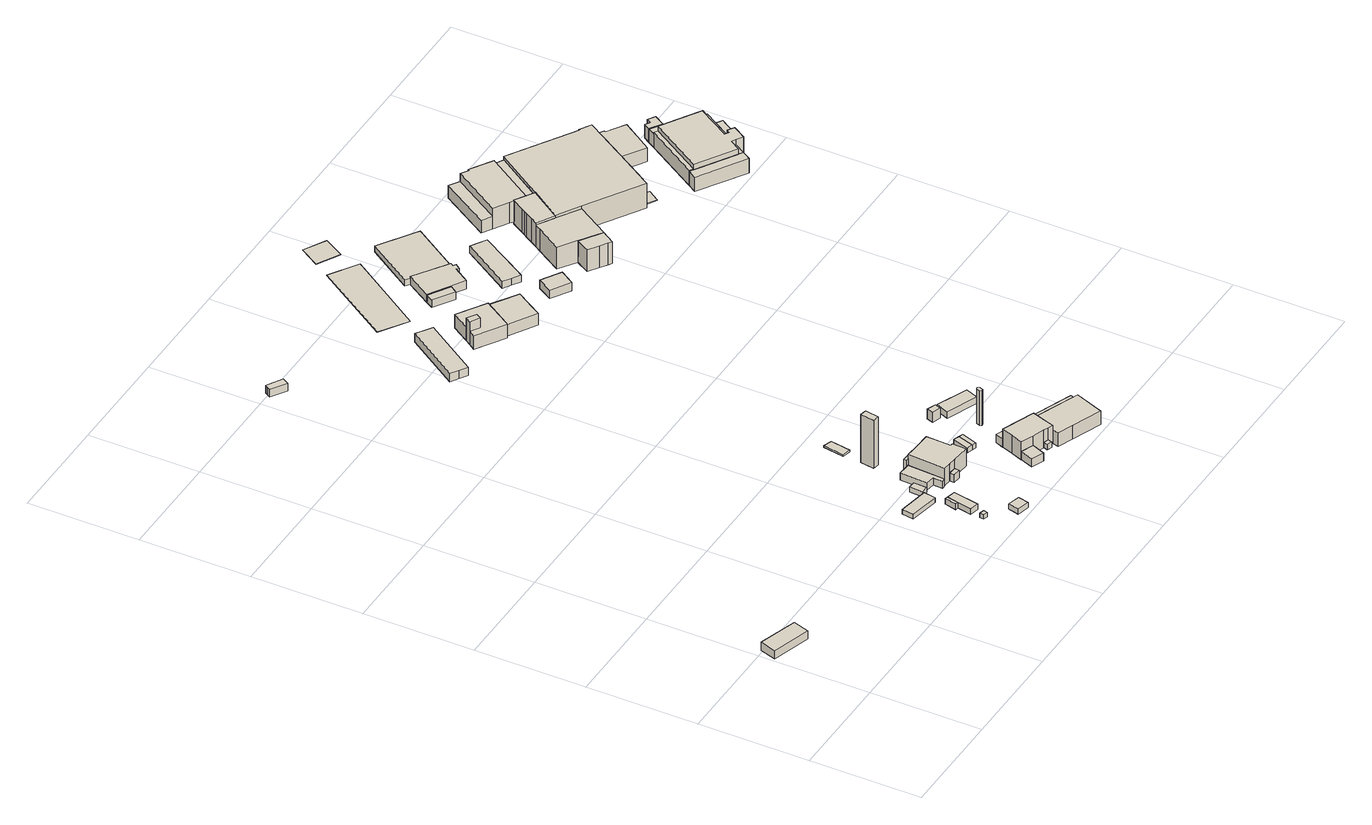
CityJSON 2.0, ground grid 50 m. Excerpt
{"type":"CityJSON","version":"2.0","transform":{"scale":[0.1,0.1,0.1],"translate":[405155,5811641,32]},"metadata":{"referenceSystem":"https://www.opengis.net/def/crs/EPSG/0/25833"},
"CityObjects":{
"building1":{"type":"Building","attributes":{"Gemeindeschluessel":"11000009","BezugspunktDach":"2200","function":"31001_2000","measuredHeight":4.16,"storeysAboveGround":1},"address":[{"country":"Germany","locality":"Berlin","thoroughfareNumber":"11 (13)","thoroughfareName":"Birkenstraße"}],"geometry":[{"type":"Solid","lod":"1","boundaries":[[[[0,1,2,3]],[[4,5,6,7]],[[4,7,3,2]],[[5,4,2,1]],[[6,5,1,0]],[[7,6,0,3]]]]}]},
"building2":{"type":"Building","attributes":{"Gemeindeschluessel":"11000009","BezugspunktDach":"2200","function":"31001_2000","measuredHeight":2.1,"storeysAboveGround":1},"address":[{"country":"Germany","locality":"Berlin","thoroughfareNumber":"25 (8)","thoroughfareName":"Birkenstraße"}],"geometry":[{"type":"Solid","lod":"1","boundaries":[[[[8,9,10,11]],[[12,13,14,15]],[[12,15,11,10]],[[13,12,10,9]],[[14,13,9,8]],[[15,14,8,11]]]]}]},
"building3":{"type":"Building","attributes":{"Gemeindeschluessel":"11000009","BezugspunktDach":"2200","function":"31001_2000","measuredHeight":2.25,"storeysAboveGround":1},"address":[{"country":"Germany","locality":"Berlin","thoroughfareNumber":"25 (9)","thoroughfareName":"Birkenstraße"}],"geometry":[{"type":"Solid","lod":"1","boundaries":[[[[16,17,18,19]],[[20,21,22,23]],[[20,23,19,18]],[[21,20,18,17]],[[22,21,17,16]],[[23,22,16,19]]]]}]},
"building4":{"type":"Building","attributes":{"Gemeindeschluessel":"11000009","BezugspunktDach":"2200","function":"51009_1610","measuredHeight":2.83,"storeysAboveGround":0},"address":[{"country":"Germany","locality":"Berlin"}],"geometry":[{"type":"Solid","lod":"1","boundaries":[[[[24,25,26,27]],[[28,29,30,31]],[[28,31,27,26]],[[29,28,26,25]],[[30,29,25,24]],[[31,30,24,27]]]]}]},
"building5":{"type":"Building","attributes":{"Gemeindeschluessel":"11000009","BezugspunktDach":"2200","function":"31001_2000","measuredHeight":2.8,"storeysAboveGround":1},"address":[{"country":"Germany","locality":"Berlin","thoroughfareNumber":"25 (4)","thoroughfareName":"Birkenstraße"}],"geometry":[{"type":"Solid","lod":"1","boundaries":[[[[32,33,25,24,34]],[[35,36,37,38,39]],[[35,39,34,24]],[[36,35,24,25]],[[37,36,25,33]],[[38,37,33,32]],[[39,38,32,34]]]]}]},
"building6":{"type":"Building","attributes":{"Gemeindeschluessel":"11000009","BezugspunktDach":"2200","function":"31001_1010","measuredHeight":3.12,"storeysAboveGround":1},"address":[{"country":"Germany","locality":"Berlin","thoroughfareNumber":"25 (1)","thoroughfareName":"Birkenstraße"}],"geometry":[{"type":"Solid","lod":"1","boundaries":[[[[40,41,42,43]],[[44,45,46,47]],[[44,47,43,42]],[[45,44,42,41]],[[46,45,41,40]],[[47,46,40,43]]]]}]},
"building7":{"type":"Building","attributes":{"Gemeindeschluessel":"11000009","BezugspunktDach":"2200","function":"31001_2463","measuredHeight":2.37,"storeysAboveGround":1},"address":[{"country":"Germany","locality":"Berlin","thoroughfareNumber":"25 (10)","thoroughfareName":"Birkenstraße"}],"geometry":[{"type":"Solid","lod":"1","boundaries":[[[[48,49,50,51]],[[52,53,54,55]],[[52,55,51,50]],[[53,52,50,49]],[[54,53,49,48]],[[55,54,48,51]]]]}]},
"building8":{"type":"Building","attributes":{"Gemeindeschluessel":"11000009","BezugspunktDach":"2200","function":"31001_2000","measuredHeight":4.25,"storeysAboveGround":1},"address":[{"country":"Germany","locality":"Berlin","thoroughfareNumber":"24","thoroughfareName":"Müggelseedamm"}],"geometry":[{"type":"Solid","lod":"1","boundaries":[[[[56,57,58,59,60,61]],[[62,63,64,65,66,67]],[[62,67,61,60]],[[63,62,60,59]],[[64,63,59,58]],[[65,64,58,57]],[[66,65,57,56]],[[67,66,56,61]]]]}]},
"building9":{"type":"Building","attributes":{"Gemeindeschluessel":"11000009","BezugspunktDach":"2200","function":"51009_1610","measuredHeight":3.84,"storeysAboveGround":0},"address":[{"country":"Germany","locality":"Berlin"}],"geometry":[{"type":"Solid","lod":"1","boundaries":[[[[68,69,70,71]],[[72,73,74,75]],[[72,75,71,70]],[[73,72,70,69]],[[74,73,69,68]],[[75,74,68,71]]]]}]},
"building10":{"type":"Building","attributes":{"Gemeindeschluessel":"11000009","function":"31001_1010"},"address":[{"country":"Germany","locality":"Berlin","thoroughfareNumber":"25","thoroughfareName":"Birkenstraße"}],"children":["building10-1","building10-2"]},
"building10-1":{"type":"BuildingPart","attributes":{"BezugspunktDach":"2200","measuredHeight":11.38,"storeysAboveGround":2},"parents":["building10"],"geometry":[{"type":"MultiSurface","lod":"1","boundaries":[[[76,77,78,79,80,81,82,83,84,85]],[[86,87,88,89,90,91,92,93,94,95]],[[96,97,85,84]],[[87,86,84,83]],[[88,87,83,82]],[[89,88,82,81]],[[90,89,81,80]],[[91,90,80,79]],[[92,91,79,78]],[[93,92,78,77]],[[94,93,77,76]],[[95,94,76,85]],[[86,95,97,96]]]}]},
"building10-2":{"type":"BuildingPart","attributes":{"BezugspunktDach":"2200","measuredHeight":4.11,"storeysAboveGround":2},"parents":["building10"],"geometry":[{"type":"MultiSurface","lod":"1","boundaries":[[[98,99,97,96,100,101,102]],[[103,104,105,106,107,108,109]],[[103,109,102,101]],[[104,103,101,100]],[[105,104,100,96]],[[106,105,86,95]],[[107,106,97,99]],[[108,107,99,98]],[[109,108,98,102]],[[95,86,96,97]]]}]},
"building11":{"type":"Building","attributes":{"Gemeindeschluessel":"11000009","BezugspunktDach":"2200","function":"31001_2000","measuredHeight":25,"storeysAboveGround":1},"address":[{"country":"Germany","locality":"Berlin","thoroughfareNumber":"25 (7)","thoroughfareName":"Birkenstraße"}],"geometry":[{"type":"Solid","lod":"1","boundaries":[[[[110,111,112,113,114]],[[115,116,117,118,119]],[[115,119,114,113]],[[116,115,113,112]],[[117,116,112,111]],[[118,117,111,110]],[[119,118,110,114]]]]}]},
"building12":{"type":"Building","attributes":{"Gemeindeschluessel":"11000009","BezugspunktDach":"2200","function":"51009_1610","measuredHeight":6.4,"storeysAboveGround":0},"address":[{"country":"Germany","locality":"Berlin"}],"geometry":[{"type":"Solid","lod":"1","boundaries":[[[[120,121,122,123,124,125]],[[126,127,128,129,130,131]],[[126,131,125,124]],[[127,126,124,123]],[[128,127,123,122]],[[129,128,122,121]],[[130,129,121,120]],[[131,130,120,125]]]]}]},
"building13":{"type":"Building","attributes":{"Gemeindeschluessel":"11000009","BezugspunktDach":"2200","function":"31001_2000","measuredHeight":0.737,"storeysAboveGround":1},"address":[{"country":"Germany","locality":"Berlin","thoroughfareNumber":"25 (6)","thoroughfareName":"Birkenstraße"}],"geometry":[{"type":"Solid","lod":"1","boundaries":[[[[132,133,134,135]],[[136,137,138,139]],[[136,139,135,134]],[[137,136,134,133]],[[138,137,133,132]],[[139,138,132,135]]]]}]},
"building14":{"type":"Building","attributes":{"Gemeindeschluessel":"11000009","BezugspunktDach":"2200","function":"31001_2000","measuredHeight":4.31,"storeysAboveGround":1},"address":[{"country":"Germany","locality":"Berlin","thoroughfareNumber":"27 (2)","thoroughfareName":"Birkenstraße"}],"geometry":[{"type":"Solid","lod":"1","boundaries":[[[[140,141,142,143]],[[144,145,146,147]],[[144,147,143,142]],[[145,144,142,141]],[[146,145,141,140]],[[147,146,140,143]]]]}]},
"building15":{"type":"Building","attributes":{"Gemeindeschluessel":"11000009","BezugspunktDach":"2200","function":"31001_2000","measuredHeight":2.5,"storeysAboveGround":1},"address":[{"country":"Germany","locality":"Berlin","thoroughfareNumber":"25 (5)","thoroughfareName":"Birkenstraße"}],"geometry":[{"type":"Solid","lod":"1","boundaries":[[[[148,149,150,151]],[[152,153,154,155]],[[152,155,151,150]],[[153,152,150,149]],[[154,153,149,148]],[[155,154,148,151]]]]}]},
"building16":{"type":"Building","attributes":{"Gemeindeschluessel":"11000009","BezugspunktDach":"2200","function":"51009_1610","measuredHeight":2.48,"storeysAboveGround":0},"address":[{"country":"Germany","locality":"Berlin"}],"geometry":[{"type":"Solid","lod":"1","boundaries":[[[[156,157,149,148]],[[153,158,159,154]],[[153,154,148,149]],[[158,153,149,157]],[[159,158,157,156]],[[154,159,156,148]]]]}]},
"building17":{"type":"Building","attributes":{"Gemeindeschluessel":"11000009","BezugspunktDach":"2200","function":"51009_1610","measuredHeight":2.58,"storeysAboveGround":0},"address":[{"country":"Germany","locality":"Berlin"}],"geometry":[{"type":"Solid","lod":"1","boundaries":[[[[160,161,162,163]],[[164,165,166,167]],[[164,167,163,162]],[[165,164,162,161]],[[166,165,161,160]],[[167,166,160,163]]]]}]},
"building18":{"type":"Building","attributes":{"Gemeindeschluessel":"11000009","BezugspunktDach":"2200","function":"31001_2000","measuredHeight":4.54,"storeysAboveGround":1},"address":[{"country":"Germany","locality":"Berlin","thoroughfareNumber":"40 (14)","thoroughfareName":"Müggelseedamm"}],"geometry":[{"type":"Solid","lod":"1","boundaries":[[[[168,169,170,171,172,173]],[[174,175,176,177,178,179]],[[174,179,173,172]],[[175,174,172,171]],[[176,175,171,170]],[[177,176,170,169]],[[178,177,169,168]],[[179,178,168,173]]]]}]},
"building19":{"type":"Building","attributes":{"Gemeindeschluessel":"11000009","function":"31001_1010"},"address":[{"country":"Germany","locality":"Berlin","thoroughfareNumber":"27","thoroughfareName":"Birkenstraße"}],"children":["building19-1","building19-2","building19-3"]},
"building19-1":{"type":"BuildingPart","attributes":{"BezugspunktDach":"2200","measuredHeight":7.29,"storeysAboveGround":2},"parents":["building19"],"geometry":[{"type":"MultiSurface","lod":"1","boundaries":[[[180,181,182,183,184,185,186,187]],[[188,189,190,191,192,193,194,195]],[[188,195,187,186]],[[196,197,198,184,183]],[[192,191,183,182]],[[193,192,182,181]],[[194,193,181,180]],[[195,194,180,187]],[[189,188,186,185]],[[190,199,200,184]],[[201,189,185,200,199]],[[191,190,198,197,196]]]}]},
"building19-2":{"type":"BuildingPart","attributes":{"BezugspunktDach":"2200","measuredHeight":10.39,"storeysAboveGround":2},"parents":["building19"],"geometry":[{"type":"MultiSurface","lod":"1","boundaries":[[[202,203,204,205,206,207,208,209,210]],[[211,212,190,199,188,213,214,215,216]],[[211,216,210,209]],[[212,211,209,208]],[[190,198,217,208,207]],[[200,184,190,207,206]],[[188,186,185,200,199,206,205]],[[213,188,205,204]],[[214,213,204,203]],[[215,214,203,202]],[[216,215,202,210]],[[212,218,217,198,190]],[[199,190,184,200]],[[189,185,186,188]],[[189,199,200,185]]]}]},
"building19-3":{"type":"BuildingPart","attributes":{"BezugspunktDach":"2200","measuredHeight":4.16,"storeysAboveGround":2},"parents":["building19"],"geometry":[{"type":"MultiSurface","lod":"1","boundaries":[[[197,219,220,217]],[[221,222,223,224]],[[221,224,217,220]],[[222,221,220,219]],[[223,222,219,197]],[[224,223,197,191,190,212,217]],[[198,190,191,197]],[[198,217,212,190]]]}]},
"building20":{"type":"Building","attributes":{"Gemeindeschluessel":"11000009","BezugspunktDach":"2200","function":"31001_2000","measuredHeight":17.28,"storeysAboveGround":1},"address":[{"country":"Germany","locality":"Berlin","thoroughfareNumber":"27 (5)","thoroughfareName":"Birkenstraße"}],"geometry":[{"type":"Solid","lod":"1","boundaries":[[[[225,226,227,228,229,230,231]],[[232,233,234,235,236,237,238]],[[232,238,231,230]],[[233,232,230,229]],[[234,233,229,228]],[[235,234,228,227]],[[236,235,227,226]],[[237,236,226,225]],[[238,237,225,231]]]]}]},
"building21":{"type":"Building","attributes":{"Gemeindeschluessel":"11000009","BezugspunktDach":"2200","function":"31001_2000","measuredHeight":5.55,"storeysAboveGround":1},"address":[{"country":"Germany","locality":"Berlin","thoroughfareNumber":"27 (6)","thoroughfareName":"Birkenstraße"}],"geometry":[{"type":"Solid","lod":"1","boundaries":[[[[239,240,241,242,243]],[[244,245,246,247,248]],[[244,248,243,242]],[[245,244,242,241]],[[246,245,241,240]],[[247,246,240,239]],[[248,247,239,243]]]]}]},
"building22":{"type":"Building","attributes":{"Gemeindeschluessel":"11000009","BezugspunktDach":"2200","function":"31001_2000","measuredHeight":3.29,"storeysAboveGround":1},"address":[{"country":"Germany","locality":"Berlin","thoroughfareNumber":"27 (7)","thoroughfareName":"Birkenstraße"}],"geometry":[{"type":"Solid","lod":"1","boundaries":[[[[249,250,251,252]],[[253,254,255,256]],[[253,256,252,251]],[[254,253,251,250]],[[255,254,250,249]],[[256,255,249,252]]]]}]},
"building23":{"type":"Building","attributes":{"Gemeindeschluessel":"11000009","BezugspunktDach":"2200","function":"51009_1610","measuredHeight":11.24,"storeysAboveGround":0},"address":[{"country":"Germany","locality":"Berlin"}],"geometry":[{"type":"Solid","lod":"1","boundaries":[[[[257,258,259,260]],[[261,262,263,264]],[[261,264,260,259]],[[262,261,259,258]],[[263,262,258,257]],[[264,263,257,260]]]]}]},
"building24":{"type":"Building","attributes":{"Gemeindeschluessel":"11000009","function":"31001_2000"},"address":[{"country":"Germany","locality":"Berlin","thoroughfareNumber":"40 (12)","thoroughfareName":"Müggelseedamm"}],"children":["building24-1","building24-2"]},
"building24-1":{"type":"BuildingPart","attributes":{"BezugspunktDach":"2200","measuredHeight":6.75,"storeysAboveGround":2},"parents":["building24"],"geometry":[{"type":"MultiSurface","lod":"1","boundaries":[[[265,266,267,268,269,270,271,272,273]],[[264,263,262,261,274,275,276,277,278]],[[264,278,273,272]],[[263,264,272,271]],[[262,263,271,270]],[[261,262,270,269]],[[274,261,269,268]],[[275,274,268,267]],[[279,280,281,282,276,275,267,266]],[[277,276,266,265]],[[278,277,265,273]],[[282,281,280,279]]]}]},
"building24-2":{"type":"BuildingPart","attributes":{"BezugspunktDach":"2200","measuredHeight":6.74,"storeysAboveGround":2},"parents":["building24"],"geometry":[{"type":"Solid","lod":"1","boundaries":[[[[283,284,285,280,279]],[[281,286,287,288,282]],[[286,281,280,285]],[[287,286,285,284]],[[288,287,284,283]],[[282,288,283,279]],[[281,282,279,280]]]]}]},
"building25":{"type":"Building","attributes":{"Gemeindeschluessel":"11000009","BezugspunktDach":"2200","function":"31001_2000","measuredHeight":0.27,"storeysAboveGround":1},"address":[{"country":"Germany","locality":"Berlin","thoroughfareNumber":"40 (15)","thoroughfareName":"Müggelseedamm"}],"geometry":[{"type":"Solid","lod":"1","boundaries":[[[[289,290,291,292]],[[293,294,295,296]],[[293,296,292,291]],[[294,293,291,290]],[[295,294,290,289]],[[296,295,289,292]]]]}]},
"building26":{"type":"Building","attributes":{"Gemeindeschluessel":"11000009","BezugspunktDach":"2200","function":"51009_1610","measuredHeight":4.81,"storeysAboveGround":0},"address":[{"country":"Germany","locality":"Berlin"}],"geometry":[{"type":"Solid","lod":"1","boundaries":[[[[297,298,299,300]],[[301,302,303,275]],[[301,275,300,299]],[[302,301,299,298]],[[303,302,298,297]],[[275,303,297,300]]]]}]},
"building27":{"type":"Building","attributes":{"Gemeindeschluessel":"11000009","BezugspunktDach":"2200","function":"31001_2000","measuredHeight":4.46,"storeysAboveGround":1},"address":[{"country":"Germany","locality":"Berlin","thoroughfareNumber":"40 (11)","thoroughfareName":"Müggelseedamm"}],"geometry":[{"type":"Solid","lod":"1","boundaries":[[[[304,305,306,307,308]],[[309,310,311,312,313]],[[309,313,308,307]],[[310,309,307,306]],[[311,310,306,305]],[[312,311,305,304]],[[313,312,304,308]]]]}]},
"building28":{"type":"Building","attributes":{"Gemeindeschluessel":"11000009","function":"31001_2000"},"address":[{"country":"Germany","locality":"Berlin","thoroughfareNumber":"40 (9)","thoroughfareName":"Müggelseedamm"}],"children":["building28-1","building28-2","building28-3"]},
"building28-1":{"type":"BuildingPart","attributes":{"BezugspunktDach":"2200","measuredHeight":2.94,"storeysAboveGround":1},"parents":["building28"],"geometry":[{"type":"MultiSurface","lod":"1","boundaries":[[[314,315,316,317,318]],[[319,320,321,322,323]],[[319,323,318,317]],[[320,319,317,316]],[[321,320,316,315]],[[323,322,314,318]],[[322,324,325,314]],[[321,315,325,326,324]]]}]},
"building28-2":{"type":"BuildingPart","attributes":{"BezugspunktDach":"2200","measuredHeight":4.92,"storeysAboveGround":1},"parents":["building28"],"geometry":[{"type":"MultiSurface","lod":"1","boundaries":[[[327,328,329,330,331,332,333,334,335,336,337]],[[322,324,321,338,339,340,341,342,343,344,345]],[[322,345,337,336]],[[325,314,322,336,335]],[[321,315,325,335,334]],[[338,321,334,333]],[[339,338,333,332]],[[340,339,332,331]],[[341,340,331,330]],[[342,341,330,329]],[[343,342,329,328]],[[346,347,328,327]],[[345,348,346,349,327,337]],[[324,322,314,325]],[[324,350,325,315,321]],[[344,343,347,346]],[[349,346,348,345,344]]]}]},
"building28-3":{"type":"BuildingPart","attributes":{"BezugspunktDach":"2200","measuredHeight":4.83,"storeysAboveGround":1},"parents":["building28"],"geometry":[{"type":"MultiSurface","lod":"1","boundaries":[[[351,347,348,352]],[[345,343,353,354]],[[345,354,352,348]],[[345,344,355]],[[353,343,347,351]],[[354,353,351,352]],[[355,344,346,347,343]],[[348,346,344,345]]]}]},
"building29":{"type":"Building","attributes":{"Gemeindeschluessel":"11000009","BezugspunktDach":"2200","function":"31001_2000","measuredHeight":0.26,"storeysAboveGround":1},"address":[{"country":"Germany","locality":"Berlin","thoroughfareNumber":"40 (16)","thoroughfareName":"Müggelseedamm"}],"geometry":[{"type":"Solid","lod":"1","boundaries":[[[[356,357,358,359]],[[360,361,362,363]],[[360,363,359,358]],[[361,360,358,357]],[[362,361,357,356]],[[363,362,356,359]]]]}]},
"building30":{"type":"Building","attributes":{"Gemeindeschluessel":"11000009","BezugspunktDach":"2200","function":"31001_2000","measuredHeight":3.8,"storeysAboveGround":1},"address":[{"country":"Germany","locality":"Berlin","thoroughfareNumber":"40 (10)","thoroughfareName":"Müggelseedamm"}],"geometry":[{"type":"Solid","lod":"1","boundaries":[[[[364,365,366,367,368,369]],[[370,371,372,373,374,375]],[[370,375,369,368]],[[371,370,368,367]],[[372,371,367,366]],[[373,372,366,365]],[[374,373,365,364]],[[375,374,364,369]]]]}]},
"building31":{"type":"Building","attributes":{"Gemeindeschluessel":"11000009","function":"31001_2000"},"address":[{"country":"Germany","locality":"Berlin","thoroughfareNumber":"40, 42, 44, 46, 48, 50, 52, 54, 56, 58","thoroughfareName":"Müggelseedamm"}],"children":["building31-1","building31-2","building31-3","building31-4","building31-5","building31-6","building31-7","building31-8"]},
"building31-1":{"type":"BuildingPart","attributes":{"BezugspunktDach":"2200","measuredHeight":11.16,"storeysAboveGround":3},"parents":["building31"],"geometry":[{"type":"MultiSurface","lod":"1","boundaries":[[[376,377,378,379,380,381,382,383,384,385]],[[386,387,388,389,390,391,392,393,394,395]],[[396,397,385,384]],[[395,397,395,386]],[[387,386,384,383]],[[388,387,383,382]],[[389,388,382,381]],[[390,389,381,380]],[[391,390,380,379]],[[392,391,398,391,392,399,400,379,378]],[[394,393,377,376]],[[395,394,376,385]],[[386,395,397,396]],[[400,399,392,391,398]],[[393,392,378,377]]]}]},
"building31-2":{"type":"BuildingPart","attributes":{"BezugspunktDach":"2200","measuredHeight":6.93,"storeysAboveGround":3},"parents":["building31"],"geometry":[{"type":"Solid","lod":"1","boundaries":[[[[401,402,403,404,405,406]],[[407,408,409,410,411,412]],[[408,407,405,404]],[[409,408,404,403]],[[410,409,403,402]],[[411,410,402,401]],[[412,411,401,406]],[[407,412,406,405]]]]}]},
"building31-3":{"type":"BuildingPart","attributes":{"BezugspunktDach":"2200","measuredHeight":12.6,"storeysAboveGround":3},"parents":["building31"],"geometry":[{"type":"MultiSurface","lod":"1","boundaries":[[[413,414,415,416,417,418,419,420,421,422]],[[423,424,425,426,427,428,429,430,431,432]],[[423,432,422,421]],[[424,423,421,420]],[[425,424,420,419]],[[426,425,419,418]],[[427,426,418,417]],[[378,377,433,417,416]],[[428,427,393,392,434]],[[429,428,392,435,436,399,437,416,415]],[[438,439,413,422]],[[434,392,393,433,377,378]],[[437,399,436,435,392]],[[430,429,415,414]],[[431,430,414,413]],[[432,431,439,438]]]}]},
"building31-4":{"type":"BuildingPart","attributes":{"BezugspunktDach":"2200","measuredHeight":10.75,"storeysAboveGround":3},"parents":["building31"],"geometry":[{"type":"MultiSurface","lod":"1","boundaries":[[[440,441,442,438,443,444]],[[445,432,446,447,448,449]],[[445,449,444,443]],[[432,445,443,438]],[[447,446,442,441]],[[450,451,452,453,454,452,451,455,456,447,441,440]],[[449,448,440,444]],[[438,439,431,432]],[[431,439,442,446,457]],[[448,453,452,451,450]],[[451,452,454,455]],[[447,456,455,458,454]]]}]},
"building31-5":{"type":"BuildingPart","attributes":{"BezugspunktDach":"2200","measuredHeight":10.91,"storeysAboveGround":3},"parents":["building31"],"geometry":[{"type":"Solid","lod":"1","boundaries":[[[[459,460,461,456,455,451,450,462]],[[448,452,454,447,463,464,465,466]],[[448,466,462,450]],[[463,447,456,461]],[[464,463,461,460]],[[465,464,460,459]],[[466,465,459,462]],[[452,448,450,451]],[[454,452,451,455]],[[454,455,456,447]]]]}]},
"building31-6":{"type":"BuildingPart","attributes":{"BezugspunktDach":"2200","measuredHeight":6.28,"storeysAboveGround":3},"parents":["building31"],"geometry":[{"type":"MultiSurface","lod":"1","boundaries":[[[397,396,467,468]],[[469,386,395,470]],[[469,470,468,467]],[[386,469,467,396]],[[470,395,397,468]],[[395,386,471,396,397]]]}]},
"building31-7":{"type":"BuildingPart","attributes":{"BezugspunktDach":"2200","measuredHeight":9.2,"storeysAboveGround":3},"parents":["building31"],"geometry":[{"type":"MultiSurface","lod":"1","boundaries":[[[436,472,400,399]],[[391,473,435,392]],[[473,391,400,472]],[[474,391,392,399,400]],[[475,476,436,435]],[[473,472,476,475]],[[435,477,436,399,392]]]}]},
"building31-8":{"type":"BuildingPart","attributes":{"BezugspunktDach":"2200","measuredHeight":14.09,"storeysAboveGround":3},"parents":["building31"],"geometry":[{"type":"MultiSurface","lod":"1","boundaries":[[[478,479,480,481,482,483,484,485,486,487,488,489,490]],[[429,491,492,493,494,407,412,495,496,497,498,446,431]],[[415,414,413,431,490,489]],[[476,436,435,475,491,429,489,488]],[[492,491,488,487],[473,472,476,475]],[[493,492,487,486]],[[494,493,486,485]],[[407,494,485,484]],[[412,406,405,407,484,483]],[[495,412,483,482]],[[496,495,482,481]],[[497,496,481,480]],[[498,497,480,479]],[[446,498,479,478]],[[431,446,478,490]],[[429,499,430,414,415]],[[430,431,413,414]],[[475,435,436,476]],[[476,472,473,475]],[[407,405,406,412]]]}]},
"building32":{"type":"Building","attributes":{"Gemeindeschluessel":"11000009","BezugspunktDach":"2200","function":"31001_2000","measuredHeight":0.301,"storeysAboveGround":1},"address":[{"country":"Germany","locality":"Berlin","thoroughfareNumber":"40 (2)","thoroughfareName":"Müggelseedamm"}],"geometry":[{"type":"Solid","lod":"1","boundaries":[[[[500,501,502,503,504]],[[505,506,507,508,509]],[[505,509,504,503]],[[506,505,503,502]],[[507,506,502,501]],[[508,507,501,500]],[[509,508,500,504]]]]}]},
"building33":{"type":"Building","attributes":{"Gemeindeschluessel":"11000009","function":"31001_2310"},"address":[{"country":"Germany","locality":"Berlin","thoroughfareNumber":"66","thoroughfareName":"Müggelseedamm"}],"children":["building33-1","building33-2","building33-3","building33-4","building33-5","building33-6","building33-7","building33-8"]},
"building33-1":{"type":"BuildingPart","attributes":{"BezugspunktDach":"2200","measuredHeight":9.47,"storeysAboveGround":2},"parents":["building33"],"geometry":[{"type":"MultiSurface","lod":"1","boundaries":[[[510,511,512,513,514,515,516,517,518,519,520]],[[521,522,523,524,525,526,527,528,529,530,531]],[[532,533,534,520,519]],[[535,536,519,518]],[[537,538,518,517]],[[539,537,540,517,516]],[[541,539,516,515]],[[526,542,543,544,515,514]],[[527,526,514,513]],[[528,527,513,512]],[[545,546,512,511]],[[547,548,545,511,510]],[[549,548,530,510,520]],[[521,531,534,533,532]],[[522,521,536,535]],[[523,522,538,537]],[[524,523,540,537,539]],[[525,524,539,541]],[[525,544,543,542,526]],[[529,528,550,546,545]],[[530,529,545,548,547]],[[531,530,548,549]]]}]},
"building33-2":{"type":"BuildingPart","attributes":{"BezugspunktDach":"2200","measuredHeight":7.17,"storeysAboveGround":2},"parents":["building33"],"geometry":[{"type":"MultiSurface","lod":"1","boundaries":[[[551,552,548,549,553,554]],[[555,556,557,558,559,560]],[[555,560,554,553]],[[557,556,549,531,530,561]],[[559,558,552,551]],[[560,559,551,554]],[[562,556,555,563,553,549]],[[561,530,531,549,548]],[[548,552,558,557]]]}]},
"building33-3":{"type":"BuildingPart","attributes":{"BezugspunktDach":"2200","measuredHeight":6.78,"storeysAboveGround":2},"parents":["building33"],"geometry":[{"type":"MultiSurface","lod":"1","boundaries":[[[564,565,566,567,568,569]],[[570,571,572,573,574,575]],[[570,575,569,568]],[[571,570,568,567]],[[572,571,567,566]],[[573,572,566,565]],[[574,573,565,564]],[[576,577,578,574,564,569]],[[579,575,580,577,576]],[[574,578,577,580]]]}]},
"building33-4":{"type":"BuildingPart","attributes":{"BezugspunktDach":"2200","measuredHeight":6.85,"storeysAboveGround":2},"parents":["building33"],"geometry":[{"type":"MultiSurface","lod":"1","boundaries":[[[581,536,535,582,583,584,585,586,578,577,576,587]],[[575,580,574,588,589,590,591,592,593,594,595,596]],[[575,596,587,576]],[[588,574,578,586]],[[589,588,586,585]],[[590,589,585,584]],[[591,590,584,583]],[[594,593,522,521]],[[580,575,576,577]],[[574,580,577,578,597]],[[592,591,583,582]],[[593,592,582,535]],[[521,522,535,536,598]],[[595,594,536,581]],[[596,595,581,587]]]}]},
"building33-5":{"type":"BuildingPart","attributes":{"BezugspunktDach":"2200","measuredHeight":7.4,"storeysAboveGround":2},"parents":["building33"],"geometry":[{"type":"MultiSurface","lod":"1","boundaries":[[[533,532,599,600]],[[596,594,556,555]],[[596,555,600,599]],[[594,536,581,587,599,532]],[[556,594,532,521,531]],[[553,549,556,533,600]],[[595,581,536,594]],[[587,581,595,596]],[[531,521,532,533]],[[555,556,549,553]]]}]},
"building33-6":{"type":"BuildingPart","attributes":{"BezugspunktDach":"2200","measuredHeight":7.3,"storeysAboveGround":2},"parents":["building33"],"geometry":[{"type":"MultiSurface","lod":"1","boundaries":[[[539,601,602,538,537]],[[593,591,603,604,605]],[[593,605,523,522,538]],[[591,583,582,535,538,602]],[[603,591,602,601]],[[604,603,606,525,524,539]],[[601,541,543,607,603]],[[605,604,524,523]],[[537,538,522,523]],[[592,582,583,591]],[[592,593,535,582]],[[539,524,525,541]],[[525,606,603,607,543]],[[523,524,539,537]]]}]},
"building33-7":{"type":"BuildingPart","attributes":{"BezugspunktDach":"2200","measuredHeight":7.17,"storeysAboveGround":2},"parents":["building33"],"geometry":[{"type":"MultiSurface","lod":"1","boundaries":[[[552,546,545,548]],[[608,609,558,557]],[[608,557,530,529]],[[609,608,545,529,528,546]],[[558,609,546,552]],[[529,530,548,545]],[[546,528,529,545]],[[552,548,557,558]]]}]},
"building33-8":{"type":"BuildingPart","attributes":{"BezugspunktDach":"2200","measuredHeight":6.88,"storeysAboveGround":2},"parents":["building33"],"geometry":[{"type":"Solid","lod":"1","boundaries":[[[[542,610,611,607,543]],[[603,612,613,614,606]],[[612,603,607,611]],[[613,612,611,610]],[[614,613,610,542]],[[606,614,542,526,525]],[[603,606,525,543,607]],[[525,526,542,543]]]]}]}
},
"vertices":[
[183,376,54],[205,449,54],[30,503,54],[7,429,54],[30,503,13],[205,449,13],[183,376,13],[7,429,13],
[1192,119,53],[1197,138,53],[1175,144,53],[1172,125,53],[1175,144,32],[1197,138,32],[1192,119,32],[1172,125,32],
[1194,355,39],[1204,408,39],[1066,432,39],[1058,379,39],[1066,432,16],[1204,408,16],[1194,355,16],[1058,379,16],
[1202,257,46],[1213,309,46],[1202,313,46],[1189,259,46],[1202,313,18],[1213,309,18],[1202,257,18],[1189,259,18],
[1231,184,46],[1253,301,46],[1189,192,46],[1202,257,19],[1213,309,19],[1253,301,19],[1231,184,19],[1189,192,19],
[1321,6,57],[1332,56,57],[1277,71,57],[1265,20,57],[1277,71,32],[1332,56,32],[1321,6,32],[1265,20,32],
[1234,414,41],[1238,473,41],[1205,475,41],[1202,415,41],[1205,475,17],[1238,473,17],[1234,414,17],[1202,415,17],
[587,2924,77],[596,2938,77],[606,2953,77],[536,2994,77],[527,2981,77],[519,2968,77],[527,2981,39],[536,2994,39],[606,2953,39],[596,2938,39],[587,2924,39],[519,2968,39],
[1372,342,60],[1373,364,60],[1338,367,60],[1336,346,60],[1338,367,22],[1373,364,22],[1372,342,22],[1336,346,22],
[1338,367,105],[1373,364,105],[1375,364,105],[1456,357,105],[1458,420,105],[1447,421,105],[1450,532,105],[1381,536,105],[1313,540,105],[1304,370,105],[1313,540,20],[1381,536,20],[1450,532,20],[1447,421,20],[1458,420,20],[1456,357,20],[1375,364,20],[1373,364,20],[1338,367,20],[1304,370,20],[1313,540,53],[1304,370,53],
[1288,414,53],[1286,371,53],[1302,540,53],[1254,543,53],[1248,418,53],[1254,543,18],[1302,540,18],[1313,540,18],[1304,370,18],[1286,371,18],[1288,414,18],[1248,418,18],
[1302,667,254],[1312,729,254],[1297,732,254],[1282,734,254],[1273,673,254],[1282,734,16],[1297,732,16],[1312,729,16],[1302,667,16],[1273,673,16],
[1313,540,83],[1450,532,83],[1460,531,83],[1461,545,83],[1303,555,83],[1302,540,83],[1303,555,19],[1461,545,19],[1460,531,19],[1450,532,19],[1313,540,19],[1302,540,19],
[1335,813,13],[1350,904,13],[1312,916,13],[1296,820,13],[1312,916,5],[1350,904,5],[1335,813,5],[1296,820,5],
[1615,97,71],[1639,157,71],[1582,179,71],[1560,120,71],[1582,179,31],[1639,157,31],[1615,97,31],[1560,120,31],
[1550,381,51],[1573,453,51],[1548,462,51],[1525,391,51],[1548,462,26],[1573,453,26],[1550,381,26],[1525,391,26],
[1569,375,51],[1594,447,51],[1594,447,26],[1569,375,26],
[1707,110,59],[1713,129,59],[1691,137,59],[1684,119,59],[1691,137,33],[1713,129,33],[1707,110,33],[1684,119,33],
[992,2376,69],[1027,2353,69],[1188,2597,69],[1153,2620,69],[1118,2643,69],[956,2398,69],[1118,2643,28],[1153,2620,28],[1188,2597,28],[1027,2353,28],[992,2376,28],[956,2398,28],
[1797,64,97],[1931,12,97],[1956,78,97],[1981,143,97],[1768,225,97],[1747,159,97],[1735,121,97],[1726,92,97],[1735,121,30],[1747,159,30],[1768,225,30],[1981,143,30],[1956,78,30],[1931,12,30],[1797,64,30],[1726,92,30],[1981,143,55],[1981,143,70],[1768,225,70],[1751,173,30],[1751,173,97],[1748,162,30],
[1639,157,119],[1691,137,119],[1713,129,119],[1735,121,119],[1751,173,119],[1768,225,119],[1620,282,119],[1601,230,119],[1582,179,119],[1601,230,30],[1620,282,30],[1713,129,30],[1691,137,30],[1639,157,30],[1582,179,30],[1620,282,70],[1620,282,56],
[1995,181,70],[1634,320,70],[1634,320,29],[1995,181,29],[1981,143,29],[1620,282,29],
[1711,424,197],[1719,426,197],[1725,443,197],[1722,449,197],[1715,451,197],[1711,448,197],[1705,431,197],[1711,448,25],[1715,451,25],[1722,449,25],[1725,443,25],[1719,426,25],[1711,424,25],[1705,431,25],
[1684,596,65],[1689,610,65],[1694,624,65],[1654,638,65],[1644,609,65],[1654,638,17],[1694,624,17],[1689,610,17],[1684,596,17],[1644,609,17],
[1834,514,49],[1857,571,49],[1717,629,49],[1695,571,49],[1717,629,16],[1857,571,16],[1834,514,16],[1695,571,16],
[1236,2413,150],[1251,2437,150],[1211,2463,150],[1195,2439,150],[1211,2463,37],[1251,2437,37],[1236,2413,37],[1195,2439,37],
[1304,2329,104],[1310,2337,104],[1388,2461,104],[1262,2541,104],[1211,2463,104],[1251,2437,104],[1236,2413,104],[1195,2439,104],[1176,2410,104],[1262,2541,37],[1388,2461,37],[1310,2337,37],[1304,2329,37],[1176,2410,37],[1310,2337,95],[1388,2461,95],[1388,2461,38],[1310,2337,38],
[1433,2260,95],[1471,2322,95],[1510,2384,95],[1510,2384,38],[1471,2322,38],[1433,2260,38],
[1212,2713,41],[1444,3064,41],[1318,3144,41],[1088,2795,41],[1318,3144,39],[1444,3064,39],[1212,2713,39],[1088,2795,39],
[1510,2384,85],[1517,2396,85],[1397,2473,85],[1388,2461,85],[1397,2473,37],[1517,2396,37],[1510,2384,37],
[1696,2253,75],[1716,2285,75],[1737,2317,75],[1649,2371,75],[1610,2305,75],[1649,2371,34],[1737,2317,34],[1716,2285,34],[1696,2253,34],[1610,2305,34],
[1423,2829,68],[1573,2727,68],[1712,2940,68],[1543,3051,68],[1404,2843,68],[1543,3051,39],[1712,2940,39],[1573,2727,39],[1423,2829,39],[1404,2843,39],[1498,2778,39],[1498,2778,68],[1498,2778,52],
[1428,2668,79],[1445,2657,79],[1504,2621,79],[1550,2692,79],[1561,2684,79],[1576,2706,79],[1564,2714,79],[1573,2727,79],[1498,2778,79],[1423,2829,79],[1352,2715,79],[1564,2714,39],[1576,2706,39],[1561,2684,39],[1550,2692,39],[1504,2621,39],[1445,2657,39],[1428,2668,39],[1352,2715,39],[1428,2668,76],[1445,2657,76],[1352,2715,76],[1428,2668,42],[1498,2778,45],
[1424,2625,76],[1333,2684,76],[1424,2625,39],[1333,2684,39],[1443,2658,39],
[1463,3160,40],[1515,3251,40],[1418,3306,40],[1363,3216,40],[1418,3306,38],[1515,3251,38],[1463,3160,38],[1363,3216,38],
[1615,2478,68],[1651,2455,68],[1789,2681,68],[1754,2702,68],[1719,2723,68],[1579,2500,68],[1719,2723,34],[1754,2702,34],[1789,2681,34],[1651,2455,34],[1615,2478,34],[1579,2500,34],
[1963,2675,137],[1979,2665,137],[2028,2634,137],[2170,2854,137],[2173,2858,137],[2106,2900,137],[2074,2920,137],[2070,2914,137],[2035,2936,137],[1898,2716,137],[2035,2936,35],[2070,2914,35],[2074,2920,35],[2106,2900,35],[2173,2858,35],[2170,2854,35],[2028,2634,35],[1979,2665,35],[1963,2675,35],[1898,2716,35],[2035,2936,98],[1898,2716,98],[2170,2854,107],[2028,2634,127],[2170,2854,127],
[2582,2394,94],[2675,2538,94],[2594,2590,94],[2597,2595,94],[2549,2625,94],[2455,2474,94],[2549,2625,25],[2597,2595,25],[2594,2590,25],[2675,2538,25],[2582,2394,25],[2455,2474,25],
[1966,2473,143],[2013,2543,143],[2060,2614,143],[2028,2634,143],[1979,2665,143],[1944,2608,143],[1934,2593,143],[1926,2579,143],[1907,2547,143],[1890,2520,143],[1907,2547,25],[1926,2579,25],[1934,2593,25],[1944,2608,25],[1979,2665,25],[2028,2634,25],[2060,2614,25],[2013,2543,25],[1966,2473,25],[1890,2520,25],[1979,2665,60],[2028,2634,136],[2060,2614,35],[2060,2614,127],[2028,2634,104],[1890,2520,133],[1966,2473,133],
[1880,2325,133],[1975,2261,133],[2068,2409,133],[1871,2489,133],[1801,2377,133],[1871,2489,25],[2068,2409,25],[1975,2261,25],[1880,2325,25],[1801,2377,25],[1880,2325,132],[1896,2313,132],[1896,2313,25],[1896,2314,25],[1927,2293,25],[1927,2293,132],[1975,2261,132],[1988,2459,25],[1927,2293,79],
[1891,2233,132],[1922,2213,132],[1938,2203,132],[1844,2264,132],[1938,2203,25],[1922,2213,25],[1891,2233,25],[1844,2264,25],
[1990,2964,98],[1853,2744,98],[1990,2964,35],[1853,2744,35],[2035,2936,90],
[2205,2832,127],[2205,2832,35],[2170,2854,110],[2086,2652,35],[2086,2652,127],[2060,2614,52],
[2068,2409,146],[2318,2254,146],[2323,2263,146],[2357,2316,146],[2432,2436,146],[2455,2474,146],[2549,2625,146],[2498,2655,146],[2496,2651,146],[2205,2832,146],[2086,2652,146],[2060,2614,146],[1966,2473,146],[2086,2652,25],[2205,2832,25],[2496,2651,25],[2498,2655,25],[2432,2436,25],[2357,2316,25],[2323,2263,25],[2318,2254,25],[2017,2549,25],
[2369,2234,37],[2385,2259,37],[2404,2287,37],[2357,2316,37],[2323,2263,37],[2357,2316,34],[2404,2287,34],[2385,2259,34],[2369,2234,34],[2323,2263,34],
[2721,2062,116],[2751,2111,116],[2770,2099,116],[2798,2081,116],[2835,2140,116],[2807,2158,116],[2798,2144,116],[2779,2156,116],[2870,2304,116],[2699,2410,116],[2549,2169,116],[2699,2410,22],[2870,2304,22],[2779,2156,22],[2798,2144,22],[2807,2158,22],[2835,2140,22],[2798,2081,22],[2770,2099,22],[2751,2111,22],[2721,2062,22],[2549,2169,22],[2699,2410,93],[2549,2169,93],[2549,2169,50],[2870,2304,84],[2699,2410,84],[2779,2156,92],[2870,2304,92],[2798,2144,92],[2779,2156,62],[2807,2158,92],[2835,2140,88],[2807,2158,88],[2807,2158,64],[2751,2111,90],[2770,2099,90],[2721,2062,24],[2721,2062,90],[2549,2169,90],[2770,2099,74],
[2716,2012,90],[2740,2050,90],[2532,2180,90],[2508,2142,90],[2532,2180,19],[2549,2169,19],[2721,2062,19],[2740,2050,19],[2716,2012,19],[2508,2142,19],[2721,2062,88],[2549,2169,68],[2532,2180,37],
[2755,2420,87],[2783,2466,87],[2750,2486,87],[2738,2466,87],[2718,2479,87],[2702,2453,87],[2718,2479,19],[2738,2466,19],[2750,2486,19],[2783,2466,19],[2755,2420,19],[2702,2453,19],[2702,2453,84],[2707,2450,84],[2755,2420,84],[2702,2453,48],[2707,2450,19],
[2687,2417,84],[2884,2295,84],[2889,2292,84],[2910,2324,84],[2904,2327,84],[2811,2386,84],[2682,2421,84],[2811,2386,19],[2904,2327,19],[2910,2324,19],[2889,2292,19],[2884,2295,19],[2870,2304,19],[2699,2410,19],[2687,2417,19],[2682,2421,19],[2755,2420,72],[2699,2410,49],
[2682,2421,93],[2532,2180,93],
[2856,2239,92],[2889,2292,92],[2856,2239,19],[2798,2144,19],[2779,2156,19],[2807,2158,19],[2856,2239,88],
[2751,2111,19],[2770,2099,19],
[2885,2221,88],[2878,2225,88],[2878,2225,19],[2885,2221,19],[2835,2140,19]
]}
